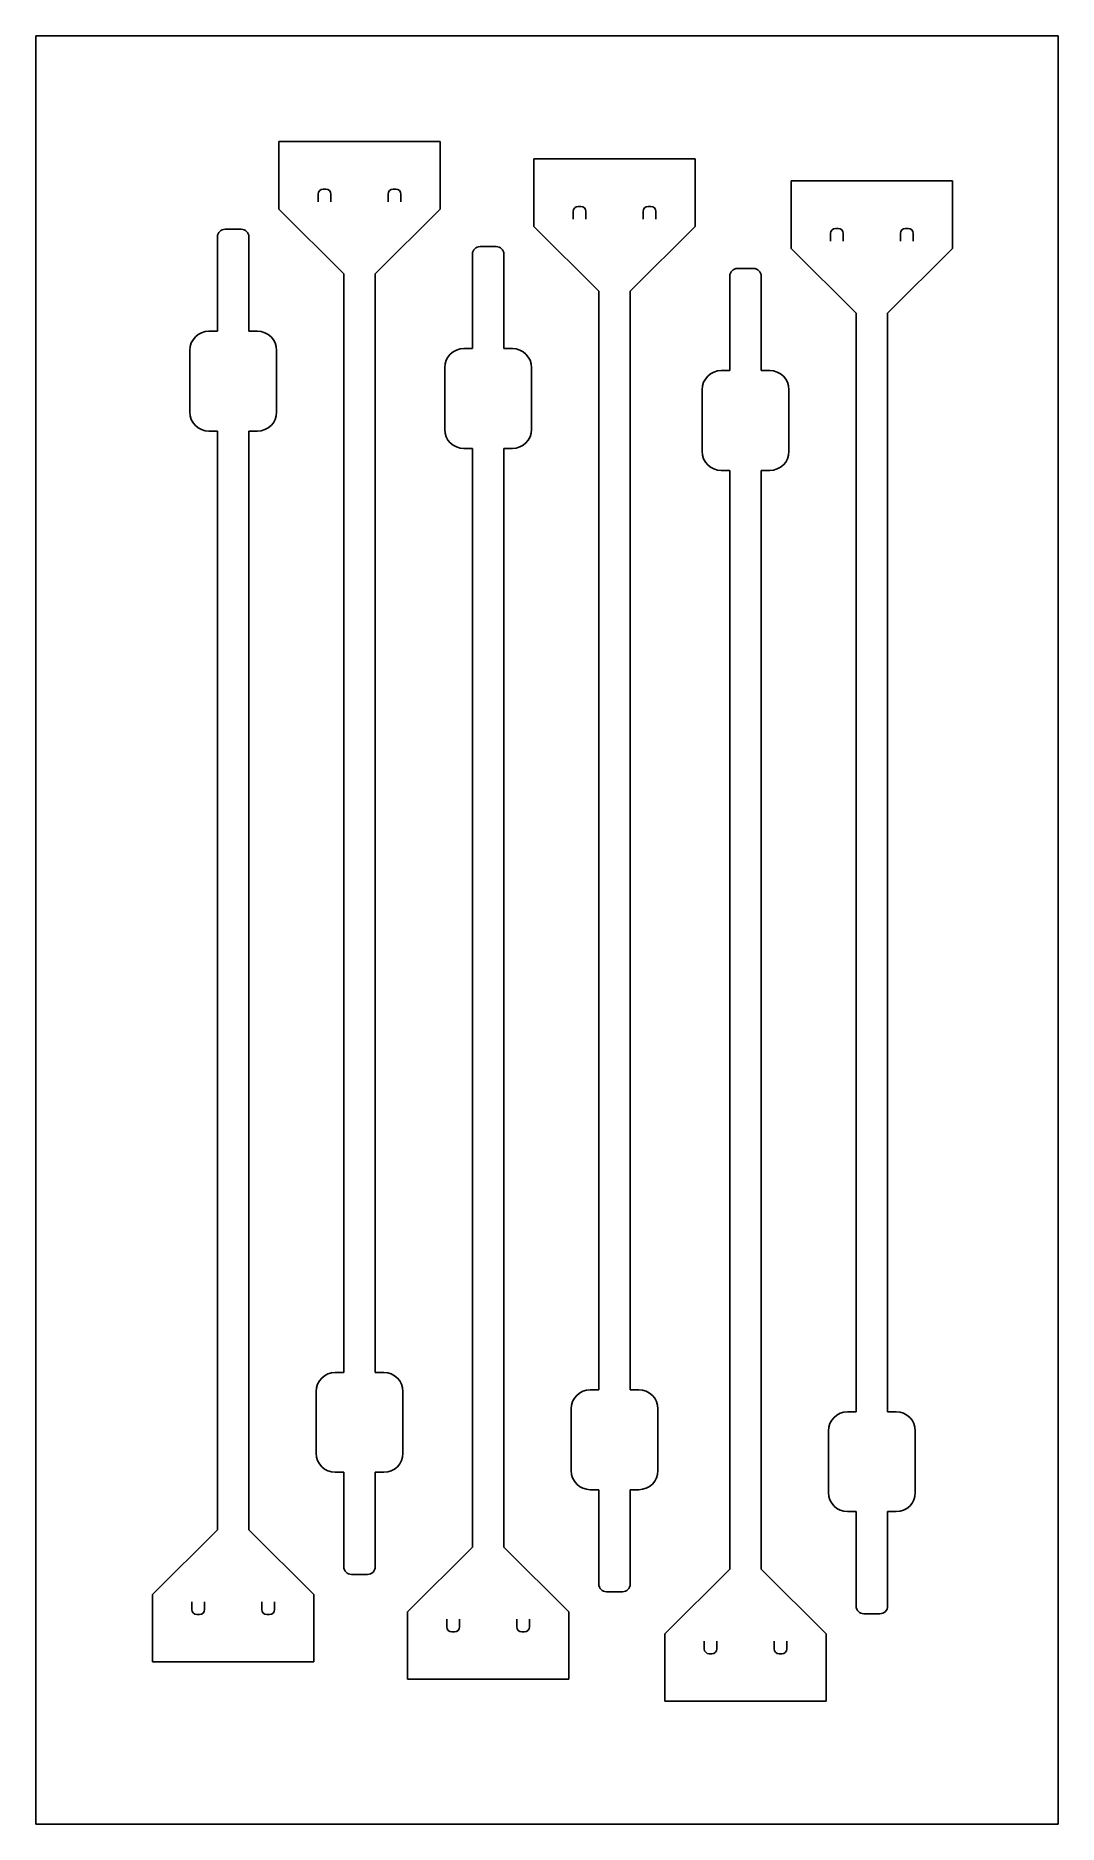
# Model space of a CAD drawing. Header units: inches. Extents: x 24.9 to 64.9, y 13.1 to 83.1.
import ezdxf

# ---------------------------------------------------------------- set-up
doc = ezdxf.new("R2010")
doc.units = ezdxf.units.IN
doc.header["$MEASUREMENT"] = 0
doc.layers.add('Outline', color=82, linetype='Continuous')

msp = doc.modelspace()

# ---------------------------------------------------------------- linework, layer by layer
at = {"layer": 'Outline'}
for p, q in [((24.888, 13.064), (24.888, 83.064)), ((24.888, 83.064), (64.888, 83.064)), ((64.888, 83.064), (64.888, 13.064)), ((34.653, 78.921), (34.403, 78.921)), ((34.403, 78.921), (34.403, 76.28)), ((37.454, 78.921), (34.653, 78.921)), ((37.654, 78.921), (37.454, 78.921)), ((40.456, 78.921), (37.654, 78.921)), ((40.706, 78.921), (40.456, 78.921)), ((40.706, 76.28), (40.706, 78.921)), ((44.628, 78.242), (44.378, 78.242)), ((44.378, 78.242), (44.378, 75.602)), ((47.43, 78.242), (44.628, 78.242)), ((47.63, 78.242), (47.43, 78.242)), ((50.431, 78.242), (47.63, 78.242)), ((50.681, 78.242), (50.431, 78.242)), ((50.681, 75.602), (50.681, 78.242)), ((36.187, 77.064), (36.137, 77.064)), ((36.237, 77.064), (36.187, 77.064)), ((38.871, 77.064), (38.921, 77.064)), ((38.921, 77.064), (38.971, 77.064)), ((54.697, 77.382), (54.447, 77.382)), ((54.447, 77.382), (54.447, 74.741)), ((57.498, 77.382), (54.697, 77.382)), ((57.698, 77.382), (57.498, 77.382)), ((60.5, 77.382), (57.698, 77.382)), ((60.75, 77.382), (60.5, 77.382)), ((60.75, 74.741), (60.75, 77.382)), ((35.937, 76.864), (35.937, 76.814)), ((35.937, 76.814), (35.937, 76.564)), ((36.437, 76.814), (36.437, 76.864)), ((36.437, 76.564), (36.437, 76.814)), ((38.671, 76.814), (38.671, 76.864)), ((38.671, 76.564), (38.671, 76.814)), ((39.171, 76.864), (39.171, 76.814)), ((39.171, 76.814), (39.171, 76.564)), ((46.163, 76.385), (46.113, 76.385)), ((46.213, 76.385), (46.163, 76.385)), ((48.847, 76.385), (48.897, 76.385)), ((48.897, 76.385), (48.947, 76.385)), ((34.403, 76.28), (36.939, 73.744)), ((38.169, 73.744), (40.706, 76.28)), ((44.378, 75.602), (46.915, 73.065)), ((45.913, 76.185), (45.913, 76.135)), ((45.913, 76.135), (45.913, 75.885)), ((46.413, 76.135), (46.413, 76.185)), ((46.413, 75.885), (46.413, 76.135)), ((48.145, 73.065), (50.681, 75.602)), ((48.647, 76.135), (48.647, 76.185)), ((48.647, 75.885), (48.647, 76.135)), ((49.147, 76.185), (49.147, 76.135)), ((49.147, 76.135), (49.147, 75.885)), ((31.995, 75.194), (31.995, 74.944)), ((31.995, 74.944), (31.995, 73.944)), ((32.545, 75.494), (32.295, 75.494)), ((32.676, 75.494), (32.545, 75.494)), ((32.926, 75.494), (32.676, 75.494)), ((33.226, 74.944), (33.226, 75.194)), ((33.226, 73.944), (33.226, 74.944)), ((55.981, 75.325), (55.981, 75.275)), ((55.981, 75.275), (55.981, 75.025)), ((56.231, 75.525), (56.181, 75.525)), ((56.281, 75.525), (56.231, 75.525)), ((56.481, 75.275), (56.481, 75.325)), ((56.481, 75.025), (56.481, 75.275)), ((58.715, 75.275), (58.715, 75.325)), ((58.715, 75.025), (58.715, 75.275)), ((58.915, 75.525), (58.965, 75.525)), ((58.965, 75.525), (59.015, 75.525)), ((59.215, 75.325), (59.215, 75.275)), ((59.215, 75.275), (59.215, 75.025)), ((41.971, 74.515), (41.971, 74.265)), ((41.971, 74.265), (41.971, 73.265)), ((42.521, 74.815), (42.271, 74.815)), ((42.652, 74.815), (42.521, 74.815)), ((42.902, 74.815), (42.652, 74.815)), ((43.202, 74.265), (43.202, 74.515)), ((43.202, 73.265), (43.202, 74.265)), ((54.447, 74.741), (56.983, 72.205)), ((58.214, 72.205), (60.75, 74.741)), ((31.995, 73.944), (31.995, 71.499)), ((33.226, 71.499), (33.226, 73.944)), ((36.939, 73.744), (36.939, 60.748)), ((38.169, 60.748), (38.169, 73.744)), ((52.04, 73.655), (52.04, 73.405)), ((52.59, 73.955), (52.34, 73.955)), ((52.72, 73.955), (52.59, 73.955)), ((52.97, 73.955), (52.72, 73.955)), ((53.27, 73.405), (53.27, 73.655)), ((41.971, 73.265), (41.971, 70.821)), ((43.202, 70.821), (43.202, 73.265)), ((46.915, 73.065), (46.915, 60.069)), ((48.145, 60.069), (48.145, 73.065)), ((52.04, 73.405), (52.04, 72.405)), ((53.27, 72.405), (53.27, 73.405)), ((52.04, 72.405), (52.04, 69.96)), ((53.27, 69.96), (53.27, 72.405)), ((56.983, 72.205), (56.983, 59.209)), ((58.214, 59.209), (58.214, 72.205)), ((31.995, 71.499), (31.661, 71.499)), ((33.561, 71.499), (33.226, 71.499)), ((30.911, 70.749), (30.911, 70.249)), ((34.311, 68.339), (34.311, 70.749)), ((41.971, 70.821), (41.636, 70.821)), ((43.536, 70.821), (43.202, 70.821)), ((30.911, 70.249), (30.911, 68.339)), ((40.886, 70.071), (40.886, 69.571)), ((44.286, 67.66), (44.286, 70.071)), ((40.886, 69.571), (40.886, 67.66)), ((52.04, 69.96), (51.705, 69.96)), ((53.605, 69.96), (53.27, 69.96)), ((50.955, 69.21), (50.955, 68.71)), ((50.955, 68.71), (50.955, 66.8)), ((54.355, 66.8), (54.355, 69.21)), ((31.661, 67.589), (31.995, 67.589)), ((31.995, 67.589), (31.995, 37.589)), ((33.226, 37.589), (33.226, 67.589)), ((33.226, 67.589), (33.561, 67.589)), ((41.636, 66.91), (41.971, 66.91)), ((41.971, 66.91), (41.971, 36.91)), ((43.202, 36.91), (43.202, 66.91)), ((43.202, 66.91), (43.536, 66.91)), ((51.705, 66.05), (52.04, 66.05)), ((52.04, 66.05), (52.04, 36.05)), ((53.27, 36.05), (53.27, 66.05)), ((53.27, 66.05), (53.605, 66.05)), ((36.939, 60.748), (36.939, 30.748)), ((38.169, 30.748), (38.169, 60.748)), ((46.915, 60.069), (46.915, 30.069)), ((48.145, 30.069), (48.145, 60.069)), ((56.983, 59.209), (56.983, 29.209)), ((58.214, 29.209), (58.214, 59.209)), ((31.995, 37.589), (31.995, 24.593)), ((33.226, 24.593), (33.226, 37.589)), ((41.971, 36.91), (41.971, 23.914)), ((43.202, 23.914), (43.202, 36.91)), ((52.04, 36.05), (52.04, 23.054)), ((53.27, 23.054), (53.27, 36.05)), ((36.939, 30.748), (36.604, 30.748)), ((38.504, 30.748), (38.169, 30.748)), ((35.854, 29.998), (35.854, 27.588)), ((39.254, 28.088), (39.254, 29.998)), ((46.915, 30.069), (46.58, 30.069)), ((48.48, 30.069), (48.145, 30.069)), ((45.83, 29.319), (45.83, 26.909)), ((49.23, 27.409), (49.23, 29.319)), ((56.983, 29.209), (56.648, 29.209)), ((58.548, 29.209), (58.214, 29.209)), ((39.254, 27.588), (39.254, 28.088)), ((55.898, 28.459), (55.898, 26.049)), ((59.298, 26.549), (59.298, 28.459)), ((49.23, 26.909), (49.23, 27.409)), ((36.604, 26.838), (36.939, 26.838)), ((36.939, 26.838), (36.939, 24.393)), ((38.169, 24.393), (38.169, 26.838)), ((38.169, 26.838), (38.504, 26.838)), ((46.58, 26.159), (46.915, 26.159)), ((46.915, 26.159), (46.915, 23.714)), ((48.145, 23.714), (48.145, 26.159)), ((48.145, 26.159), (48.48, 26.159)), ((59.298, 26.049), (59.298, 26.549)), ((56.648, 25.299), (56.983, 25.299)), ((56.983, 25.299), (56.983, 22.854)), ((58.214, 22.854), (58.214, 25.299)), ((58.214, 25.299), (58.548, 25.299)), ((31.995, 24.593), (29.459, 22.057)), ((35.762, 22.057), (33.226, 24.593)), ((36.939, 24.393), (36.939, 23.393)), ((38.169, 23.393), (38.169, 24.393)), ((41.971, 23.914), (39.435, 21.378)), ((45.738, 21.378), (43.202, 23.914)), ((36.939, 23.393), (36.939, 23.143)), ((38.169, 23.143), (38.169, 23.393)), ((46.915, 23.714), (46.915, 22.714)), ((48.145, 22.714), (48.145, 23.714)), ((37.239, 22.843), (37.489, 22.843)), ((37.489, 22.843), (37.619, 22.843)), ((37.619, 22.843), (37.869, 22.843)), ((46.915, 22.714), (46.915, 22.464)), ((48.145, 22.464), (48.145, 22.714)), ((52.04, 23.054), (49.503, 20.518)), ((55.806, 20.518), (53.27, 23.054)), ((56.983, 22.854), (56.983, 21.854)), ((58.214, 21.854), (58.214, 22.854)), ((29.459, 22.057), (29.459, 19.416)), ((30.994, 21.523), (30.994, 21.773)), ((31.494, 21.773), (31.494, 21.523)), ((33.728, 21.773), (33.728, 21.523)), ((34.228, 21.523), (34.228, 21.773)), ((35.762, 19.416), (35.762, 22.057)), ((47.215, 22.164), (47.465, 22.164)), ((47.465, 22.164), (47.595, 22.164)), ((47.595, 22.164), (47.845, 22.164)), ((56.983, 21.854), (56.983, 21.604)), ((58.214, 21.604), (58.214, 21.854)), ((30.994, 21.473), (30.994, 21.523)), ((31.244, 21.273), (31.194, 21.273)), ((31.294, 21.273), (31.244, 21.273)), ((31.494, 21.523), (31.494, 21.473)), ((33.728, 21.523), (33.728, 21.473)), ((33.928, 21.273), (33.978, 21.273)), ((33.978, 21.273), (34.028, 21.273)), ((34.228, 21.473), (34.228, 21.523)), ((39.435, 21.378), (39.435, 18.738)), ((40.969, 20.844), (40.969, 21.094)), ((41.469, 21.094), (41.469, 20.844)), ((43.703, 21.094), (43.703, 20.844)), ((44.203, 20.844), (44.203, 21.094)), ((45.738, 18.738), (45.738, 21.378)), ((57.283, 21.304), (57.533, 21.304)), ((57.533, 21.304), (57.664, 21.304)), ((57.664, 21.304), (57.914, 21.304)), ((40.969, 20.794), (40.969, 20.844)), ((41.219, 20.594), (41.169, 20.594)), ((41.269, 20.594), (41.219, 20.594)), ((41.469, 20.844), (41.469, 20.794)), ((43.703, 20.844), (43.703, 20.794)), ((43.903, 20.594), (43.953, 20.594)), ((43.953, 20.594), (44.003, 20.594)), ((44.203, 20.794), (44.203, 20.844)), ((49.503, 20.518), (49.503, 17.877)), ((55.806, 17.877), (55.806, 20.518)), ((51.038, 19.984), (51.038, 20.234)), ((51.038, 19.934), (51.038, 19.984)), ((51.288, 19.734), (51.238, 19.734)), ((51.338, 19.734), (51.288, 19.734)), ((51.538, 20.234), (51.538, 19.984)), ((51.538, 19.984), (51.538, 19.934)), ((53.772, 20.234), (53.772, 19.984)), ((53.772, 19.984), (53.772, 19.934)), ((53.972, 19.734), (54.022, 19.734)), ((54.022, 19.734), (54.072, 19.734)), ((54.272, 19.984), (54.272, 20.234)), ((54.272, 19.934), (54.272, 19.984)), ((29.459, 19.416), (29.709, 19.416)), ((29.709, 19.416), (32.511, 19.416)), ((32.511, 19.416), (32.711, 19.416)), ((32.711, 19.416), (35.512, 19.416)), ((35.512, 19.416), (35.762, 19.416)), ((39.435, 18.738), (39.685, 18.738)), ((39.685, 18.738), (42.486, 18.738)), ((42.486, 18.738), (42.686, 18.738)), ((42.686, 18.738), (45.488, 18.738)), ((45.488, 18.738), (45.738, 18.738)), ((49.503, 17.877), (49.753, 17.877)), ((49.753, 17.877), (52.555, 17.877)), ((52.555, 17.877), (52.755, 17.877)), ((52.755, 17.877), (55.556, 17.877)), ((55.556, 17.877), (55.806, 17.877)), ((64.888, 13.064), (24.888, 13.064))]:
    msp.add_line(p, q, dxfattribs=at)
for centre, radius, start, end in [((36.137, 76.864), 0.2, 90, 180), ((36.237, 76.864), 0.2, 0, 90), ((38.871, 76.864), 0.2, 90, 180), ((38.971, 76.864), 0.2, 360, 90), ((46.113, 76.185), 0.2, 90, 180), ((46.213, 76.185), 0.2, 0, 90), ((48.847, 76.185), 0.2, 90, 180), ((48.947, 76.185), 0.2, 360, 90), ((32.295, 75.194), 0.3, 90, 180), ((32.926, 75.194), 0.3, 360, 90), ((56.181, 75.325), 0.2, 90, 180), ((56.281, 75.325), 0.2, 0, 90), ((58.915, 75.325), 0.2, 90, 180), ((59.015, 75.325), 0.2, 360, 90), ((42.271, 74.515), 0.3, 90, 180), ((42.902, 74.515), 0.3, 360, 90), ((52.34, 73.655), 0.3, 90, 180), ((52.97, 73.655), 0.3, 360, 90), ((31.661, 70.749), 0.75, 90, 180), ((33.561, 70.749), 0.75, 360, 90), ((41.636, 70.071), 0.75, 90, 180), ((43.536, 70.071), 0.75, 360, 90), ((51.705, 69.21), 0.75, 90, 180), ((53.605, 69.21), 0.75, 360, 90), ((31.661, 68.339), 0.75, 180, 270), ((33.561, 68.339), 0.75, 270, 0), ((41.636, 67.66), 0.75, 180, 270), ((43.536, 67.66), 0.75, 270, 0), ((51.705, 66.8), 0.75, 180, 270), ((53.605, 66.8), 0.75, 270, 0), ((36.604, 29.998), 0.75, 90, 180), ((38.504, 29.998), 0.75, 0, 90), ((46.58, 29.319), 0.75, 90, 180), ((48.48, 29.319), 0.75, 0, 90), ((56.648, 28.459), 0.75, 90, 180), ((58.548, 28.459), 0.75, 0, 90), ((36.604, 27.588), 0.75, 180, 270), ((38.504, 27.588), 0.75, 270, 0), ((46.58, 26.909), 0.75, 180, 270), ((48.48, 26.909), 0.75, 270, 0), ((56.648, 26.049), 0.75, 180, 270), ((58.548, 26.049), 0.75, 270, 0), ((37.239, 23.143), 0.3, 180, 270), ((37.869, 23.143), 0.3, 270, 0), ((47.215, 22.464), 0.3, 180, 270), ((47.845, 22.464), 0.3, 270, 0), ((31.194, 21.473), 0.2, 180, 270), ((31.294, 21.473), 0.2, 270, 0), ((33.928, 21.473), 0.2, 180, 270), ((34.028, 21.473), 0.2, 270, 360), ((57.283, 21.604), 0.3, 180, 270), ((57.914, 21.604), 0.3, 270, 0), ((41.169, 20.794), 0.2, 180, 270), ((41.269, 20.794), 0.2, 270, 0), ((43.903, 20.794), 0.2, 180, 270), ((44.003, 20.794), 0.2, 270, 360), ((51.238, 19.934), 0.2, 180, 270), ((51.338, 19.934), 0.2, 270, 0), ((53.972, 19.934), 0.2, 180, 270), ((54.072, 19.934), 0.2, 270, 360)]:
    msp.add_arc(centre, radius, start, end, dxfattribs=at)

doc.saveas('drawing.dxf')
